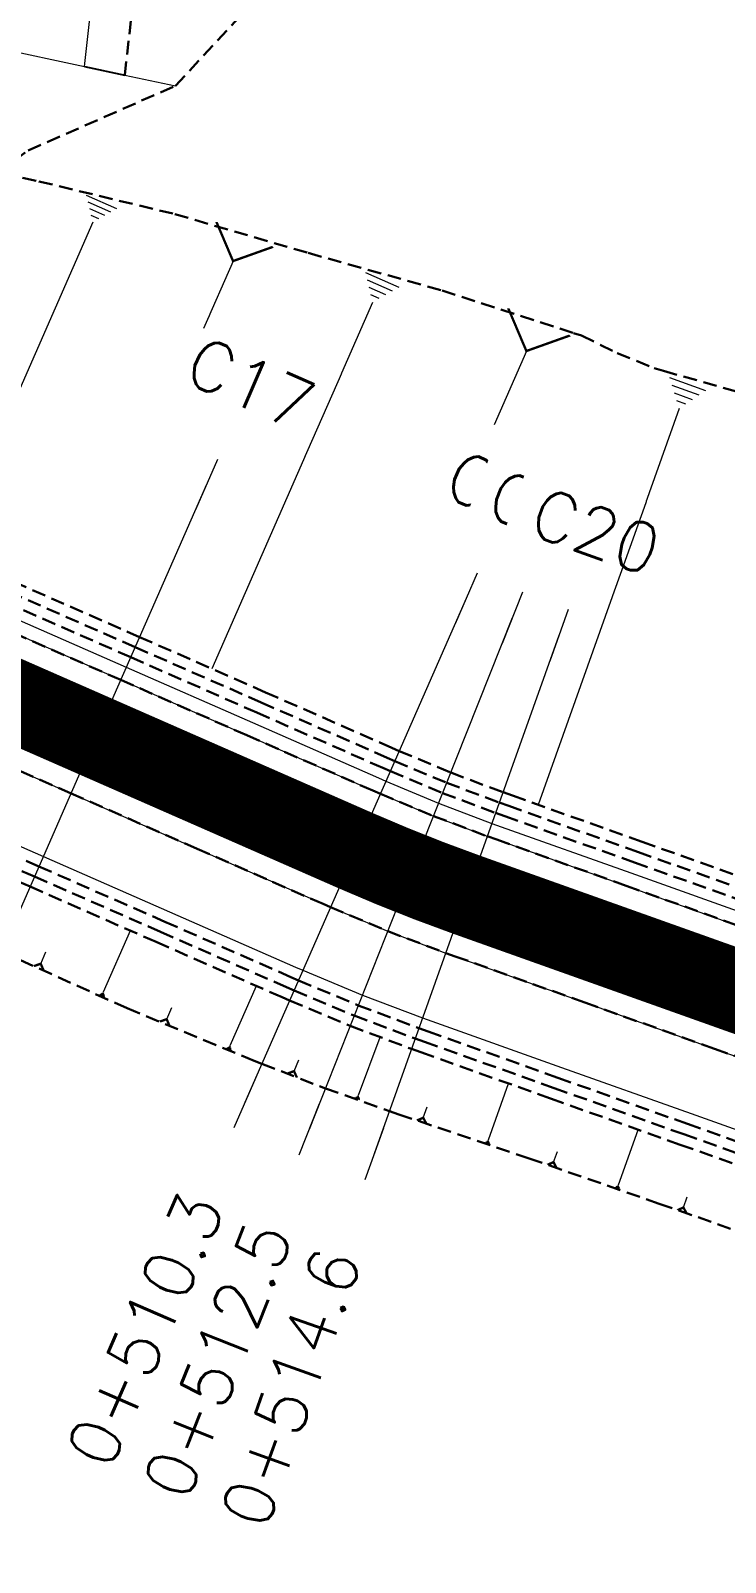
# Model space of a CAD drawing. Header units: metres. Extents: x 544752 to 548977, y 1840603 to 1844608.
# Drawn here: x 546687 to 546712.2, y 1842941.4 to 1842997 of the extents above; entities that cross this region are included whole.
import ezdxf

# ---------------------------------------------------------------- set-up
doc = ezdxf.new("R2010")
doc.units = ezdxf.units.M
doc.header["$MEASUREMENT"] = 0
for name, pattern in [('ACAD_ISO02W100', [15, 12, -3]), ('Anordnung Grundriss$0$GESTRICHELT', [0.75, 0.5, -0.25]), ('HIDDEN', [0.375, 0.25, -0.125])]:
    doc.linetypes.add(name, pattern=pattern)
doc.layers.add('C-ROAD', color=7, linetype='Continuous')
for name, color, linetype, lineweight in [('C-ROAD-CORR', 5, 'Continuous', 0), ('C-ROAD-LINK', 150, 'Continuous', 0), ('C-ROAD-SAMP', 150, 'HIDDEN', 0), ('C-ROAD-SAMP-TEXT', 11, 'Continuous', 0), ('C-ROAD-STAN', 11, 'Continuous', 0), ('C-TOPO-FEAT', 94, 'Continuous', 5)]:
    doc.layers.add(name, color=color, linetype=linetype, lineweight=lineweight)

# ---------------------------------------------------------------- blocks, each defined once
blk = doc.blocks.new('STA')
blk.add_circle((0, 0), 0.03600344113496039)
blk = doc.blocks.new('PI')
h = blk.add_hatch(color=256)
h.dxf.hatch_style = 1
h.paths.add_polyline_path([(0.01097384885793593, 0, 1), (-0.01097384885793593, 0, 1)])
at = {"xscale": 0.3048, "yscale": 0.3048, "zscale": 0.3048}
blk.add_blockref('STA', (0, 0), dxfattribs=at)

msp = doc.modelspace()

# ---------------------------------------------------------------- linework, layer by layer
at = {"layer": 'C-ROAD', "color": 3, "linetype": 'Continuous', "lineweight": 13}
for p, q in [((546698.777218832, 1842967.217470441), (546700.7653413191, 1842966.344850216)), ((546700.7653413191, 1842966.344850216), (546702.8106020357, 1842965.616148849))]:
    msp.add_line(p, q, dxfattribs=at)
at = {"layer": 'C-ROAD', "color": 1, "linetype": 'ACAD_ISO02W100', "lineweight": -3, "ltscale": 0.1, "const_width": 3, "flags": 128}
msp.add_lwpolyline([(546698.777218832, 1842967.217470441, 0.01783528494537162), (546702.8106020357, 1842965.616148849)], format="xyb", dxfattribs=at)
at = {"layer": 'C-ROAD', "color": 1, "linetype": 'ACAD_ISO02W100', "lineweight": 60, "ltscale": 0.1, "const_width": 3, "flags": 128}
msp.add_lwpolyline([(546702.8106020357, 1842965.616148849), (546753.265710862, 1842947.63961096)], dxfattribs=at)
at = {"layer": 'C-ROAD-CORR', "color": 160, "linetype": 'Continuous'}
for p, q in [((546681.103468084, 1842997.365861543, 569.0470431282575), (546688.9282482122, 1842995.700684091, 577.0470431282575)), ((546681.103468084, 1842997.365861543, 569.0470431282575), (546688.9282482122, 1842995.700684091, 577.0470431282575)), ((546681.103468084, 1842997.365861543, 569.0470431282575), (546688.9282482122, 1842995.700684091, 577.0470431282575)), ((546688.9282482122, 1842995.700684091, 577.0470431282575), (546690.3953944863, 1842995.388463319, 577.0770431282575)), ((546688.9282482122, 1842995.700684091, 577.0470431282575), (546690.3953944863, 1842995.388463319, 577.0770431282575)), ((546690.3953944863, 1842995.388463319, 577.0770431282575), (546692.2342684566, 1842994.997135841, 578.957094902406)), ((546690.3953944863, 1842995.388463319, 577.0770431282575), (546692.2342684566, 1842994.997135841, 578.957094902406)), ((546690.3953944863, 1842995.388463319, 577.0770431282575), (546692.2342684566, 1842994.997135841, 578.957094902406)), ((546690.3953944863, 1842995.388463319, 577.0770431282575), (546692.2342684566, 1842994.997135841, 578.957094902406)), ((546690.1068665321, 1842990.535572983, 576.1224190994224), (546689.0100115716, 1842991.017000977, 576.1224190994224)), ((546689.889521663, 1842990.412942322, 575.9227761042546), (546689.0668804426, 1842990.774013318, 575.9227761042546)), ((546689.6721767938, 1842990.290311661, 575.7231331090868), (546689.1237493135, 1842990.531025659, 575.7231331090868)), ((546689.2374870555, 1842990.04505034, 575.3238471187512), (546683.9649937231, 1842978.032536463, 562.2051705246481)), ((546689.4548319246, 1842990.167681, 575.523490113919), (546689.1806181845, 1842990.288037999, 575.523490113919)), ((546700.3622895153, 1842987.676010354, 578.3100368182206), (546699.1469566876, 1842988.209440267, 578.3100368182206)), ((546700.1214679264, 1842987.540133622, 578.088829188627), (546699.2099683055, 1842987.940206056, 578.088829188627)), ((546699.8806463374, 1842987.404256889, 577.8676215590333), (546699.2729799236, 1842987.670971846, 577.8676215590333)), ((546699.6398247485, 1842987.268380157, 577.6464139294396), (546699.3359915416, 1842987.401737635, 577.6464139294396)), ((546711.5085198899, 1842983.917291964, 579.9560152288032), (546710.1943454422, 1842984.385516239, 579.9560152288032)), ((546711.2662107048, 1842983.756790923, 579.7234994915291), (546710.2805798689, 1842984.10795913, 579.7234994915291)), ((546711.0239015196, 1842983.596289883, 579.490983754255), (546710.3668142958, 1842983.830402021, 579.490983754255)), ((546710.7815923345, 1842983.435788843, 579.2584680169809), (546710.4530487225, 1842983.552844912, 579.2584680169809)), ((546689.6223848842, 1842962.081489414, 565.3147172173421), (546690.5999492249, 1842964.308709909, 562.8824049075354)), ((546687.343131322, 1842963.108576985, 565.1269703958466), (546687.529839719, 1842963.533961536, 564.6624146488303)), ((546689.5820873284, 1842962.058752664, 565.3517326976176), (546689.6329288483, 1842962.03643747, 565.3517326976176)), ((546694.2265736553, 1842960.132946036, 565.5750853499364), (546695.177525787, 1842962.299534964, 563.2089878158203)), ((546689.4611946613, 1842961.990542415, 565.4627791384441), (546689.6645607405, 1842961.90128164, 565.4627791384441)), ((546689.5014922171, 1842962.013279165, 565.4257636581686), (546689.6540167764, 1842961.946333583, 565.4257636581686)), ((546689.5417897727, 1842962.036015914, 565.3887481778931), (546689.6434728124, 1842961.991385527, 565.3887481778931)), ((546691.9186237659, 1842961.093677775, 565.4596581479028), (546692.1058035498, 1842961.520136304, 564.9939295270434)), ((546698.8810287563, 1842958.334586517, 565.7568437148556), (546699.6747148578, 1842960.440095501, 563.5063309373751)), ((546694.0697715097, 1842960.044474885, 565.7191165851566), (546694.2676013593, 1842959.957644054, 565.7191165851566)), ((546694.1089720461, 1842960.066592673, 565.6831087763516), (546694.2573444333, 1842960.001469549, 565.6831087763516)), ((546694.1481725825, 1842960.088710461, 565.6471009675465), (546694.2470875073, 1842960.045295045, 565.6471009675465)), ((546694.1873731188, 1842960.110828248, 565.6110931587415), (546694.2368305813, 1842960.08912054, 565.6110931587415)), ((546696.544726889, 1842959.205835636, 565.6671950440717), (546696.7164298596, 1842959.615853095, 565.2226000739116)), ((546703.6061304768, 1842956.709711751, 565.9958307131647), (546704.335382627, 1842958.756518362, 563.8229924765589)), ((546698.7366014973, 1842958.242661862, 565.8938265821783), (546698.928836792, 1842958.170197445, 565.8938265821783)), ((546698.772708312, 1842958.265643026, 565.8595808653477), (546698.9168847831, 1842958.211294713, 565.8595808653477)), ((546698.8088151268, 1842958.28862419, 565.825335148517), (546698.9049327741, 1842958.252391981, 565.825335148517)), ((546698.8449219415, 1842958.311605353, 565.7910894316863), (546698.8929807652, 1842958.293489249, 565.7910894316863)), ((546701.2386937045, 1842957.512839873, 565.8705512845869), (546701.3818513723, 1842957.914643366, 565.4440068381591)), ((546708.3317040497, 1842955.076267063, 566.2751460812384), (546709.045079112, 1842957.078511134, 564.1496143128129)), ((546703.4682924772, 1842956.618410456, 566.1280976931293), (546703.65518508, 1842956.551822908, 566.1280976931293)), ((546703.5027519771, 1842956.64123578, 566.0950309481382), (546703.6429214292, 1842956.591295119, 566.0950309481382)), ((546703.5372114769, 1842956.664061103, 566.061964203147), (546703.6306577785, 1842956.630767329, 566.061964203147)), ((546703.5716709769, 1842956.686886427, 566.0288974581558), (546703.6183941276, 1842956.67023954, 566.0288974581558)), ((546705.9711511851, 1842955.899520271, 566.1285808714009), (546706.1098685027, 1842956.288860943, 565.7152666402656)), ((546708.1968670228, 1842954.986953556, 566.4045333789651), (546708.3796906486, 1842954.921815735, 566.4045333789651)), ((546708.2305762796, 1842955.009281933, 566.3721865545334), (546708.3676939989, 1842954.960428567, 566.3721865545334)), ((546708.2642855363, 1842955.03161031, 566.3398397301017), (546708.3556973492, 1842954.999041399, 566.3398397301017)), ((546708.297994793, 1842955.053938686, 566.3074929056701), (546708.3437006994, 1842955.037654231, 566.3074929056701)), ((546710.6918633508, 1842954.251884394, 566.4229078732144), (546710.8284887343, 1842954.635353593, 566.0158266498805))]:
    msp.add_line(p, q, dxfattribs=at)
at = {"layer": 'C-ROAD-CORR', "color": 5, "linetype": 'Anordnung Grundriss$0$GESTRICHELT', "lineweight": 30, "extrusion": (0.2841914550265306, 0.6474837580215954, -0.7071067811781581), "const_width": 0.1, "elevation": 1348263.47322088}
msp.add_lwpolyline([(240114.6734861133, 1349080.143382218), (240113.5540220556, 1349078.650763475), (240112.4345579983, 1349080.143382218)], dxfattribs=at)
at = {"layer": 'C-ROAD-CORR', "color": 5, "linetype": 'Anordnung Grundriss$0$GESTRICHELT', "lineweight": 30, "extrusion": (0.2841914550162374, 0.6474837580053084, -0.7071067811972086), "const_width": 0.1, "elevation": 1348262.961773795}
msp.add_lwpolyline([(240103.7067452531, 1349082.619399308), (240102.4830942099, 1349080.987864584), (240101.2594431665, 1349082.619399308)], dxfattribs=at)
at = {"layer": 'C-ROAD-CORR', "color": 5, "linetype": 'Anordnung Grundriss$0$GESTRICHELT', "lineweight": 30, "extrusion": (0.2841914545839844, 0.647483758081584, 0.7071067813010905), "const_width": 0.1, "elevation": 1349052.155907353}
msp.add_lwpolyline([(240109.49728671, -1348252.687008742), (240109.6916188688, -1348252.946118287), (240109.8859510281, -1348252.687008742)], dxfattribs=at)
at = {"layer": 'C-ROAD-CORR', "color": 5, "linetype": 'Anordnung Grundriss$0$GESTRICHELT', "lineweight": 30, "extrusion": (0.2841914554405681, 0.6474837580520318, 0.7071067809838834), "const_width": 0.1, "elevation": 1349052.387268103}
msp.add_lwpolyline([(240104.4994524901, -1348252.446013774), (240104.6942752841, -1348252.7057775), (240104.8890980777, -1348252.446013775)], dxfattribs=at)
at = {"layer": 'C-ROAD-CORR', "color": 5, "linetype": 'Anordnung Grundriss$0$GESTRICHELT', "lineweight": 30, "extrusion": (0.2731562202789513, 0.6522823631959077, 0.7070455416636748), "const_width": 0.1, "elevation": 1351863.300321604}
msp.add_lwpolyline([(207609.9624940549, -1350829.019554676), (207610.1484376945, -1350829.267479529), (207610.3343813348, -1350829.019554676)], dxfattribs=at)
at = {"layer": 'C-ROAD-CORR', "color": 5, "linetype": 'Anordnung Grundriss$0$GESTRICHELT', "lineweight": 30, "extrusion": (0.2373205386038979, 0.6660923074678174, 0.7071067811080264), "const_width": 0.1, "elevation": 1357723.385618912}
msp.add_lwpolyline([(103545.9647173145, -1356922.885600838), (103546.1431486515, -1356923.123509288), (103546.3215799892, -1356922.885600838)], dxfattribs=at)
at = {"layer": 'C-ROAD-CORR', "color": 5, "linetype": 'Anordnung Grundriss$0$GESTRICHELT', "lineweight": 30, "extrusion": (0.2373205389839471, 0.6660923073824908, 0.707106781060851), "const_width": 0.1, "elevation": 1357723.616613459}
msp.add_lwpolyline([(103540.9718762395, -1356922.758884588), (103541.1447731362, -1356922.989413784), (103541.3176700326, -1356922.758884588)], dxfattribs=at)
at = {"layer": 'C-ROAD-CORR', "color": 5, "linetype": 'Anordnung Grundriss$0$GESTRICHELT', "lineweight": 30, "extrusion": (0.2373205383265782, 0.6660923072777244, 0.707106781380168), "const_width": 0.1, "elevation": 1357723.847026161}
msp.add_lwpolyline([(103535.9730196979, -1356922.577758447), (103536.1433092133, -1356922.804811134), (103536.3135987287, -1356922.577758447)], dxfattribs=at)
at = {"layer": 'C-ROAD-CORR', "color": 1, "linetype": 'Anordnung Grundriss$0$GESTRICHELT', "lineweight": 30}
msp.add_polyline3d([(546662.2947752214, 1842975.823435853, 561.5438166508645), (546663.5325976838, 1842976.802387936, 562.2943487954545), (546667.9947741061, 1842980.32651152, 565.0018320293458), (546672.5062716616, 1842983.82943106, 567.7630012552676), (546678.7445522234, 1842986.58997543, 570.9337716205598), (546683.3625389847, 1842990.047113338, 573.810854213566), (546686.8892460297, 1842992.648728039, 576.0232829837289), (546692.2342684566, 1842994.997135841, 578.957094902406), (546696.154877114, 1842999.213810504, 582.4021490988542), (546702.3073474437, 1843005.376852608, 587.6192499372495), (546704.4568289453, 1843012.956286886, 591.8108850465635), (546706.1867867875, 1843022.497851614, 596.2950120877671), (546702.4839764922, 1843030.368858471, 598.3274583665009), (546701.3454376603, 1843031.664159333, 598.4497709951656), (546694.9422052086, 1843034.61137062, 596.7058734923852), (546684.1770944282, 1843030.588437018, 589.4154379934198), (546678.9940899413, 1843030.296265198, 587.216040110001), (546672.5829647308, 1843028.043290316, 584.2090381236554), (546667.1502459726, 1843028.066066812, 582.2091965118301), (546661.719485436, 1843028.093398088, 580.2143127877184), (546655.2618304609, 1843025.732196022, 577.0895052729253), (546650.2812064494, 1843026.80653472, 576.234291427957), (546645.9084761186, 1843029.294820432, 576.9181620135658), (546641.5241496965, 1843031.756133897, 577.5726732487362)], dxfattribs=at)
at = {"layer": 'C-ROAD-CORR', "color": 11, "linetype": 'Anordnung Grundriss$0$GESTRICHELT', "lineweight": 30}
for points in [[(546690.3953944863, 1842995.388463319, 577.0770431282598), (546690.8316668636, 1842999.284781877, 577.078465758825), (546690.4994259466, 1843003.191346589, 577.0807759860678), (546689.4114394495, 1843006.958031769, 577.083885030088), (546687.6095176894, 1843010.440087177, 577.0876734131864), (546685.1629068626, 1843013.503700624, 577.0919955512816), (546684.6095911752, 1843014.050295649, 577.0929244623462), (546682.1656279721, 1843016.031140264, 577.0966853485841), (546678.7328636962, 1843017.925278915, 577.1015625805019), (546674.4644353297, 1843019.76039056, 577.2177174218507), (546669.8709673379, 1843021.735245443, 577.3427174218472), (546665.2774993461, 1843023.710100326, 577.4677174218436), (546660.6840313543, 1843025.684955208, 577.5927174218402)], [(546637.7729976223, 1842951.039914244, 545.268518348098), (546643.6843873526, 1842952.13057792, 547.3680358537616), (546651.6245956849, 1842957.940323844, 551.8620301026443), (546653.2710958917, 1842958.700950497, 552.7311205584624), (546656.3404767142, 1842960.503210675, 554.4998470973427), (546658.4749063419, 1842962.471700917, 555.9647479669774), (546659.8688190801, 1842964.160244248, 557.0083684005513), (546660.7390953127, 1842965.680175997, 557.8209987622073), (546661.2792234707, 1842966.927900324, 558.3939263313434), (546661.5669908011, 1842968.013913872, 558.8397957355852), (546661.6988716223, 1842968.93373329, 559.1680485908875), (546661.7068956046, 1842969.731605644, 559.4210788911154), (546661.5777697787, 1842972.200309985, 560.1501970867594), (546662.2947752214, 1842975.823435853, 561.5438166508645), (546663.5325976838, 1842976.802387936, 562.2943487954545), (546667.9947741061, 1842980.32651152, 565.0018320293458), (546672.5062716616, 1842983.82943106, 567.7630012552676), (546678.7445522234, 1842986.58997543, 570.9337716205598), (546683.3625389847, 1842990.047113338, 573.810854213566), (546686.8892460297, 1842992.648728039, 576.0232829837289), (546692.2342684566, 1842994.997135841, 578.957094902406), (546696.154877114, 1842999.213810504, 582.4021490988542)]]:
    msp.add_polyline3d(points, dxfattribs=at)
at = {"layer": 'C-ROAD-LINK', "color": 83, "linetype": 'Continuous', "lineweight": -3}
msp.add_line((546688.9282482122, 1842995.700684091, 577.0470431282575), (546690.3953944863, 1842995.388463319, 577.0770431282575), dxfattribs=at)
at = {"layer": 'C-ROAD-SAMP', "color": 1, "linetype": 'Continuous', "lineweight": 13}
for points in [[(546693.3661449247, 1842980.513323305), (546689.3470708248, 1842971.356520185), (546685.327996725, 1842962.199717065)], [(546702.796292932, 1842976.374273561), (546698.7772188322, 1842967.217470441), (546694.7581447323, 1842958.06066732)], [(546704.4696238999, 1842975.675137913), (546700.7796304204, 1842966.380841376), (546697.0896369409, 1842957.086544839)], [(546706.1668212789, 1842975.036116598), (546702.8106020358, 1842965.616148849), (546699.4543827928, 1842956.1961811)]]:
    msp.add_lwpolyline(points, dxfattribs=at)
at = {"layer": 'C-ROAD-SAMP-TEXT', "color": 1, "linetype": 'Continuous', "lineweight": -3}
for p, q in [((546688.9451634148, 1842970.440839873), (546689.7489782348, 1842972.272200497)), ((546698.3753114222, 1842966.301790128), (546699.1791262422, 1842968.133150752)), ((546700.4106310725, 1842965.451411722), (546701.1486297684, 1842967.310271029)), ((546702.4749801116, 1842964.674152074), (546703.1462239602, 1842966.558145624))]:
    msp.add_line(p, q, dxfattribs=at)
at = {"layer": 'C-ROAD-SAMP-TEXT', "color": 4, "linetype": 'Continuous', "lineweight": 5}
for p, q in [((546695.1600521423, 1842958.976347632), (546694.3562373223, 1842957.144987009)), ((546697.4586362888, 1842958.015974492), (546696.7206375928, 1842956.157115185)), ((546699.7900047171, 1842957.138177875), (546699.1187608684, 1842955.254184325))]:
    msp.add_line(p, q, dxfattribs=at)
at = {"layer": 'C-TOPO-FEAT', "color": 94, "linetype": 'Continuous', "lineweight": 0, "ltscale": 2}
msp.add_polyline3d([(546688.9282482122, 1842995.700684091, 577.0470431282598), (546689.3318001613, 1842999.304778757, 577.048465758825), (546689.024477313, 1843002.918351116, 577.0507759860678), (546688.0180898033, 1843006.402534907, 577.053885030088), (546686.3513121752, 1843009.623436159, 577.0576734131864), (546684.0881971604, 1843012.457278598, 577.0619955512816), (546683.5763801495, 1843012.962878996, 577.0629244623462), (546681.3157141866, 1843014.795160265, 577.0666853485841), (546678.1404072314, 1843016.547238518, 577.0715625805019), (546673.8719788648, 1843018.382350162, 577.1877174218507), (546669.278510873, 1843020.357205045, 577.3127174218472), (546664.6850428812, 1843022.332059928, 577.4377174218437), (546660.0915748894, 1843024.306914811, 577.5627174218403)], dxfattribs=at)

# ---------------------------------------------------------------- block references
at = {"layer": 'C-ROAD-STAN', "color": 3, "linetype": 'Continuous', "lineweight": -3, "xscale": 45.56286554269575, "yscale": 45.56286554269575, "zscale": 45.56286554269575, "rotation": 334.5}
msp.add_blockref('PI', (546700.7653413179, 1842966.344850217), dxfattribs=at)

# ---------------------------------------------------------------- next in the draw order: texts
at = {"layer": 'C-ROAD-SAMP-TEXT', "color": 1, "linetype": 'Continuous', "lineweight": 13, "char_height": 1.8, "width": 4.415142857142857, "attachment_point": 5, "rotation": 336.3025258405771, "bg_fill": 3, "box_fill_scale": 1.416666666666667, "bg_fill_color": 256, "bg_fill_true_color": 13158600, "bg_fill_transparency": 0}
for s, insert in [('{\\Fsimplex.shx|c0;C17}', (546694.9737745646, 1842984.176044554)), ('{\\Fsimplex.shx|c0;C18}', (546704.4039225719, 1842980.036994809))]:
    msp.add_mtext(s, dxfattribs=dict(at, insert=insert))
at = {"layer": 'C-ROAD-SAMP-TEXT', "color": 1, "linetype": 'Continuous', "lineweight": -3, "insert": (546691.1409780425, 1842949.819544512), "char_height": 1.8, "width": 10.908, "attachment_point": 5, "rotation": 66.30252584057712, "bg_fill": 3, "box_fill_scale": 1.416666666666667, "bg_fill_color": 256, "bg_fill_true_color": 13158600, "bg_fill_transparency": 0}
msp.add_mtext('{\\Fsimplex.shx|c0;0+510.3}', dxfattribs=at)

# ---------------------------------------------------------------- next in the draw order: linework, layer by layer
at = {"layer": 'C-ROAD', "color": 1, "linetype": 'ACAD_ISO02W100', "lineweight": 60, "ltscale": 0.1, "const_width": 3, "flags": 128}
msp.add_lwpolyline([(546523.169546673, 1843044.294615997), (546698.777218832, 1842967.217470441)], dxfattribs=at)
at = {"layer": 'C-ROAD-CORR', "color": 160, "linetype": 'Continuous'}
for p, q in [((546694.3288481258, 1842988.631690546, 576.4175908697789), (546693.2533012852, 1842986.181232947, 573.741484846622)), ((546699.3990031596, 1842987.132503425, 577.425206299846), (546693.5569962757, 1842973.82244605, 562.8895029541213)), ((546704.9851065648, 1842985.364286178, 578.4317672277791), (546703.8094600536, 1842982.685767849, 575.50659968414))]:
    msp.add_line(p, q, dxfattribs=at)
at = {"layer": 'C-ROAD-CORR', "color": 1, "linetype": 'Anordnung Grundriss$0$GESTRICHELT', "lineweight": 30}
msp.add_polyline3d([(546632.4397162122, 1843003.431210655, 564.4240818989904), (546637.0200087093, 1843001.425981796, 564.3037903877039), (546641.4611572566, 1842999.103736201, 563.8372899081304), (546646.0731965357, 1842997.170837193, 563.795988684671), (546651.1378749482, 1842996.269202434, 564.8809148515695), (546656.4013866626, 1842995.820576838, 566.4605651683306), (546661.773252652, 1842995.618818739, 568.3098155779213), (546667.0747226824, 1842995.25667496, 569.9839113197505), (546670.1332537357, 1842995.121792356, 571.018279139391), (546672.2794121967, 1842994.674032601, 571.6109706489434), (546677.2783778633, 1842993.622682095, 572.9840328010341), (546682.281635903, 1842992.58111106, 574.3677749574435), (546687.2795670247, 1842991.527403513, 575.7382630211769), (546692.217841426, 1842990.337777884, 576.9603170956063), (546697.0584105275, 1842988.925546706, 577.9392671679159), (546701.9209141346, 1842987.563289713, 578.9727932569499), (546706.7017099999, 1842986.014874991, 579.8030194321001), (546706.9876895089, 1842985.923685266, 579.8539576147939), (546708.2869590357, 1842985.290180576, 579.912076515563), (546709.6230212873, 1842984.736702364, 580.006654153184), (546709.9713805676, 1842984.639038165, 580.0551508696982), (546714.7972161886, 1842983.28609196, 580.7269779123294)], dxfattribs=at)
at = {"layer": 'C-ROAD-CORR', "color": 11, "linetype": 'Anordnung Grundriss$0$GESTRICHELT', "lineweight": 30}
msp.add_polyline3d([(546641.4611572566, 1842999.103736201, 563.8372899081304), (546646.0731965357, 1842997.170837193, 563.795988684671), (546651.1378749482, 1842996.269202434, 564.8809148515695), (546656.4013866626, 1842995.820576838, 566.4605651683306), (546661.773252652, 1842995.618818739, 568.3098155779213), (546667.0747226824, 1842995.25667496, 569.9839113197505), (546670.1332537357, 1842995.121792356, 571.018279139391), (546672.2794121967, 1842994.674032601, 571.6109706489434), (546677.2783778633, 1842993.622682095, 572.9840328010341), (546682.281635903, 1842992.58111106, 574.3677749574435), (546687.2795670247, 1842991.527403513, 575.7382630211769), (546692.217841426, 1842990.337777884, 576.9603170956063), (546697.0584105275, 1842988.925546706, 577.9392671679159), (546701.9209141346, 1842987.563289713, 578.9727932569499), (546706.7017099999, 1842986.014874991, 579.8030194321001), (546706.9876895089, 1842985.923685266, 579.8539576147939), (546708.2869590357, 1842985.290180576, 579.912076515563), (546709.6230212873, 1842984.736702364, 580.006654153184), (546709.9713805676, 1842984.639038165, 580.0551508696982), (546714.7972161886, 1842983.28609196, 580.7269779123294)], dxfattribs=at)
at = {"layer": 'C-ROAD-SAMP-TEXT', "color": 4, "linetype": 'Continuous', "lineweight": 9}
for p, q in [((546693.7680523347, 1842981.429003617), (546692.9642375147, 1842979.597642994)), ((546703.198200342, 1842977.289953873), (546702.394385522, 1842975.458593249))]:
    msp.add_line(p, q, dxfattribs=at)

# ---------------------------------------------------------------- next in the draw order: texts
at = {"layer": 'C-ROAD-SAMP-TEXT', "color": 1, "linetype": 'Continuous', "lineweight": -3, "insert": (546693.7686428094, 1842948.721677955), "char_height": 1.8, "width": 10.908, "attachment_point": 5, "rotation": 68.34608228557013, "bg_fill": 3, "box_fill_scale": 1.416666666666667, "bg_fill_color": 256, "bg_fill_true_color": 13158600, "bg_fill_transparency": 0}
msp.add_mtext('{\\Fsimplex.shx|c0;0+512.5}', dxfattribs=at)

# ---------------------------------------------------------------- next in the draw order: texts
at = {"layer": 'C-ROAD-SAMP-TEXT', "color": 1, "linetype": 'Continuous', "lineweight": 13, "insert": (546705.9456212916, 1842979.392856528), "char_height": 1.8, "width": 4.328571428571429, "attachment_point": 5, "rotation": 338.34608228557016, "bg_fill": 3, "box_fill_scale": 1.416666666666667, "bg_fill_color": 256, "bg_fill_true_color": 13158600, "bg_fill_transparency": 0}
msp.add_mtext('{\\Fsimplex.shx|c0;C19}', dxfattribs=at)
at = {"layer": 'C-ROAD-SAMP-TEXT', "color": 1, "linetype": 'Continuous', "lineweight": -3, "insert": (546696.433785474, 1842947.718210126), "char_height": 1.8, "width": 10.82142857142857, "attachment_point": 5, "rotation": 70.389638730257, "bg_fill": 3, "box_fill_scale": 1.416666666666667, "bg_fill_color": 256, "bg_fill_true_color": 13158600, "bg_fill_transparency": 0}
msp.add_mtext('{\\Fsimplex.shx|c0;0+514.6}', dxfattribs=at)

# ---------------------------------------------------------------- next in the draw order: linework, layer by layer
at = {"layer": 'C-ROAD-SAMP-TEXT', "color": 4, "linetype": 'Continuous', "lineweight": 9}
msp.add_line((546704.8386232478, 1842976.604567567), (546704.1006245519, 1842974.74570826), dxfattribs=at)

# ---------------------------------------------------------------- next in the draw order: texts
at = {"layer": 'C-ROAD-SAMP-TEXT', "color": 1, "linetype": 'Continuous', "lineweight": 13, "insert": (546707.5093089761, 1842978.804103698), "char_height": 1.8, "width": 4.761428571428572, "attachment_point": 5, "rotation": 340.389638730257, "bg_fill": 3, "box_fill_scale": 1.416666666666667, "bg_fill_color": 256, "bg_fill_true_color": 13158600, "bg_fill_transparency": 0}
msp.add_mtext('{\\Fsimplex.shx|c0;C20}', dxfattribs=at)

# ---------------------------------------------------------------- next in the draw order: linework, layer by layer
at = {"layer": 'C-ROAD', "color": 1, "linetype": 'ACAD_ISO02W100', "lineweight": 60, "ltscale": 0.2}
msp.add_polyline3d([(546638.9846536643, 1842993.461427734, 561.2629139864831), (546643.5630552244, 1842991.451890684, 561.1379175680785), (546648.1414567843, 1842989.442353634, 561.0129211496737), (546652.7198583444, 1842987.432816585, 560.8879247312691), (546657.2982599045, 1842985.423279535, 560.7629283128645), (546661.8766614645, 1842983.413742485, 560.6379318944598), (546664.4907886443, 1842982.266358326, 560.5665627647656), (546666.4550630245, 1842981.404205435, 560.7067020788875), (546671.0334645845, 1842979.394668385, 561.0333438458705), (546675.6118661446, 1842977.385131335, 561.3599856128534), (546680.1902677047, 1842975.375594285, 561.6866273798364), (546684.7686692646, 1842973.366057235, 562.0132691468194), (546689.3470708247, 1842971.356520185, 562.3399109138024), (546693.9254723847, 1842969.346983135, 562.6665526807853), (546698.5038739447, 1842967.337446085, 562.9931944477684), (546698.777218832, 1842967.217470441, 563.0126959824877), (546700.7796304204, 1842966.380841376, 563.1544765662057), (546702.8106020357, 1842965.616148849, 563.2962571499238), (546703.1505984059, 1842965.495012303, 563.3198362147514), (546707.8605822804, 1842963.816902681, 563.6464779817343), (546712.5705661549, 1842962.13879306, 563.9731197487173)], dxfattribs=at)
at = {"layer": 'C-ROAD-CORR', "color": 160, "linetype": 'Continuous'}
msp.add_line((546710.5392831493, 1842983.275287803, 579.0259522797069), (546705.4113940451, 1842968.882738782, 563.7471855101762), dxfattribs=at)
at = {"layer": 'C-ROAD-CORR', "color": 1, "linetype": 'Anordnung Grundriss$0$GESTRICHELT', "lineweight": 30}
for points in [[(546631.4153848137, 1843001.097439067, 561.8754068232925), (546635.9937863736, 1842999.087902017, 561.7504104048878), (546640.5721879337, 1842997.078364967, 561.6254139864832), (546645.1505894938, 1842995.068827917, 561.5004175680785), (546649.7289910538, 1842993.059290867, 561.3754211496738), (546654.3073926138, 1842991.049753817, 561.2504247312692), (546658.8857941739, 1842989.040216767, 561.1254283128645), (546663.4641957339, 1842987.030679717, 561.0004318944599), (546666.0783229137, 1842985.883295559, 560.9290627647657), (546668.042597294, 1842985.021142667, 561.0692020788875), (546672.6209988539, 1842983.011605617, 561.3958438458706), (546677.199400414, 1842981.002068567, 561.7224856128535), (546681.7778019741, 1842978.992531517, 562.0491273798365), (546686.3562035341, 1842976.982994467, 562.3757691468195), (546690.9346050941, 1842974.973457417, 562.7024109138025), (546695.5130066541, 1842972.963920367, 563.0290526807854), (546700.0914082142, 1842970.954383318, 563.3556944477684), (546700.3647531015, 1842970.834407673, 563.3751959824878), (546702.2371778447, 1842970.052088508, 563.5169765662058), (546704.1363086367, 1842969.33703611, 563.6587571499239), (546704.4763050069, 1842969.215899564, 563.6823362147514), (546709.1862888815, 1842967.537789942, 564.0089779817343), (546713.8962727559, 1842965.859680321, 564.3356197487174)], [(546659.39653982, 1842977.763190878, 561.1413100189627), (546661.8351012637, 1842976.215808899, 561.5067721888036), (546663.7218938346, 1842975.177126375, 561.8396967251232), (546668.1327308309, 1842972.785820868, 562.5832617921313), (546672.5429620824, 1842970.39313527, 563.328334034277), (546676.9539007816, 1842968.002061476, 564.0716460510251), (546681.4159809885, 1842965.727505244, 564.6877110787717), (546685.920597542, 1842963.549861122, 565.1979399226502), (546690.4778622199, 1842961.492167143, 565.5771731113991), (546695.097669569, 1842959.576966412, 565.8007916744149), (546695.3757597742, 1842959.467802199, 565.8084862165314), (546697.6826914689, 1842958.580321095, 565.8797798834007), (546700.0082545704, 1842957.750744109, 565.978472297728), (546700.3503521029, 1842957.635504937, 565.995790858844), (546705.0878019442, 1842956.034484594, 566.2405965929054), (546709.8098860173, 1842954.390336842, 566.5311852962537), (546714.5295080649, 1842952.739278874, 566.8291097107419)], [(546659.485312375, 1842977.965444628, 560.9204318944599), (546662.0994395548, 1842976.81806047, 560.8490627647657), (546664.0637139351, 1842975.955907578, 560.9892020788875), (546668.642115495, 1842973.946370528, 561.3158438458705), (546673.2205170551, 1842971.936833479, 561.6424856128534), (546677.7989186152, 1842969.927296428, 561.9691273798364), (546682.3773201752, 1842967.917759379, 562.2957691468195), (546686.9557217353, 1842965.908222329, 562.6224109138025), (546691.5341232952, 1842963.898685279, 562.9490526807854), (546696.1125248553, 1842961.889148229, 563.2756944477684), (546696.3858697426, 1842961.769172584, 563.2951959824877), (546698.5840843001, 1842960.850734936, 563.4369765662058), (546700.8136515861, 1842960.011268039, 563.5787571499238), (546701.1536479562, 1842959.890131492, 563.6023362147514), (546705.8636318308, 1842958.212021871, 563.9289779817343), (546710.5736157052, 1842956.533912249, 564.2556197487173), (546715.2835995797, 1842954.855802628, 564.5822615157003)]]:
    msp.add_polyline3d(points, dxfattribs=at)
at = {"layer": 'C-ROAD-CORR', "color": 92, "linetype": 'Anordnung Grundriss$0$GESTRICHELT', "lineweight": 30}
for points in [[(546631.2546218497, 1843000.731166942, 561.4754068232925), (546635.8330234097, 1842998.721629892, 561.3504104048878), (546640.4114249698, 1842996.712092842, 561.2254139864832), (546644.9898265299, 1842994.702555792, 561.1004175680786), (546649.5682280898, 1842992.693018742, 560.9754211496738), (546654.1466296499, 1842990.683481692, 560.8504247312692), (546658.72503121, 1842988.673944642, 560.7254283128646), (546663.30343277, 1842986.664407592, 560.6004318944599), (546665.9175599498, 1842985.517023434, 560.5290627647657), (546667.88183433, 1842984.654870542, 560.6692020788876), (546672.46023589, 1842982.645333492, 560.9958438458706), (546677.0386374501, 1842980.635796442, 561.3224856128535), (546681.6170390102, 1842978.626259392, 561.6491273798365), (546686.1954405701, 1842976.616722343, 561.9757691468195), (546690.7738421302, 1842974.607185293, 562.3024109138025), (546695.3522436902, 1842972.597648242, 562.6290526807854), (546699.9306452502, 1842970.588111193, 562.9556944477685), (546700.2039901376, 1842970.468135548, 562.9751959824878), (546702.0895781056, 1842969.680316646, 563.1169765662058), (546704.002059867, 1842968.9602374, 563.2587571499239), (546704.3420562372, 1842968.839100854, 563.2823362147515), (546709.0520401117, 1842967.160991232, 563.6089779817344), (546713.7620239862, 1842965.482881611, 563.9356197487174)], [(546631.0938588857, 1843000.364894817, 561.4754068232925), (546635.6722604457, 1842998.355357767, 561.3504104048878), (546640.2506620057, 1842996.345820717, 561.2254139864832), (546644.8290635658, 1842994.336283667, 561.1004175680786), (546649.4074651258, 1842992.326746617, 560.9754211496738), (546653.9858666859, 1842990.317209567, 560.8504247312692), (546658.564268246, 1842988.307672517, 560.7254283128646), (546663.1426698059, 1842986.298135467, 560.6004318944599), (546665.7567969857, 1842985.150751309, 560.5290627647657), (546667.721071366, 1842984.288598418, 560.6692020788876), (546672.299472926, 1842982.279061368, 560.9958438458706), (546676.877874486, 1842980.269524318, 561.3224856128535), (546681.4562760461, 1842978.259987268, 561.6491273798365), (546686.0346776061, 1842976.250450218, 561.9757691468195), (546690.6130791662, 1842974.240913168, 562.3024109138025), (546695.1914807261, 1842972.231376118, 562.6290526807854), (546699.7698822862, 1842970.221839068, 562.9556944477685), (546700.0432271735, 1842970.101863423, 562.9751959824878), (546701.9419783665, 1842969.308544785, 563.1169765662058), (546703.8678110973, 1842968.58343869, 563.2587571499239), (546704.2078074674, 1842968.462302144, 563.2823362147515), (546708.917791342, 1842966.784192522, 563.6089779817344), (546713.6277752165, 1842965.106082901, 563.9356197487174)], [(546659.646075339, 1842978.331716753, 560.5204318944599), (546662.2602025189, 1842977.184332595, 560.4490627647657), (546664.2244768991, 1842976.322179703, 560.5892020788875), (546668.8028784591, 1842974.312642653, 560.9158438458705), (546673.3812800192, 1842972.303105603, 561.2424856128534), (546677.9596815793, 1842970.293568553, 561.5691273798365), (546682.5380831392, 1842968.284031503, 561.8957691468195), (546687.1164846993, 1842966.274494453, 562.2224109138025), (546691.6948862593, 1842964.264957403, 562.5490526807854), (546696.2732878193, 1842962.255420353, 562.8756944477684), (546696.5466327067, 1842962.135444709, 562.8951959824877), (546698.7316840392, 1842961.222506797, 563.0369765662058), (546700.9479003558, 1842960.388066749, 563.1787571499239), (546701.2878967259, 1842960.266930202, 563.2023362147514), (546705.9978806005, 1842958.588820581, 563.5289779817343), (546710.707864475, 1842956.910710959, 563.8556197487173), (546715.4178483494, 1842955.232601338, 564.1822615157004)], [(546659.806838303, 1842978.697988878, 560.5204318944599), (546662.4209654828, 1842977.550604719, 560.4490627647657), (546664.3852398631, 1842976.688451828, 560.5892020788875), (546668.963641423, 1842974.678914778, 560.9158438458705), (546673.5420429831, 1842972.669377728, 561.2424856128534), (546678.1204445432, 1842970.659840678, 561.5691273798365), (546682.6988461032, 1842968.650303628, 561.8957691468195), (546687.2772476632, 1842966.640766578, 562.2224109138025), (546691.8556492232, 1842964.631229528, 562.5490526807854), (546696.4340507833, 1842962.621692478, 562.8756944477684), (546696.7073956706, 1842962.501716834, 562.8951959824877), (546698.8792837784, 1842961.594278659, 563.0369765662058), (546701.0821491255, 1842960.764865458, 563.1787571499239), (546701.4221454957, 1842960.643728912, 563.2023362147514), (546706.1321293702, 1842958.96561929, 563.5289779817343), (546710.8421132447, 1842957.287509669, 563.8556197487173), (546715.5520971192, 1842955.609400047, 564.1822615157004)]]:
    msp.add_polyline3d(points, dxfattribs=at)
at = {"layer": 'C-ROAD-CORR', "color": 5, "linetype": 'Anordnung Grundriss$0$GESTRICHELT', "lineweight": 30}
for points in [[(546639.8889453368, 1842995.521708436, 561.6454139864832), (546644.4673468969, 1842993.512171387, 561.5204175680785), (546649.0457484568, 1842991.502634336, 561.3954211496738), (546653.6241500169, 1842989.493097287, 561.2704247312691), (546658.202551577, 1842987.483560237, 561.1454283128645), (546662.780953137, 1842985.474023187, 561.0204318944599), (546665.3950803168, 1842984.326639028, 560.9490627647657), (546667.359354697, 1842983.464486137, 561.0892020788875), (546671.937756257, 1842981.454949087, 561.4158438458705), (546676.5161578171, 1842979.445412037, 561.7424856128534), (546681.0945593772, 1842977.435874987, 562.0691273798365), (546685.6729609371, 1842975.426337937, 562.3957691468195), (546690.2513624972, 1842973.416800887, 562.7224109138025), (546694.8297640572, 1842971.407263837, 563.0490526807854), (546699.4081656173, 1842969.397726787, 563.3756944477684), (546699.6815105046, 1842969.277751143, 563.3951959824877), (546701.6098789533, 1842968.472058096, 563.5369765662058), (546703.5657513654, 1842967.735641593, 563.6787571499239), (546703.9057477355, 1842967.614505047, 563.7023362147514), (546708.6157316101, 1842965.936395425, 564.0289779817343), (546713.3257154846, 1842964.258285803, 564.3556197487173)], [(546642.6587635519, 1842989.391609982, 561.5204175680785), (546647.2371651118, 1842987.382072932, 561.3954211496738), (546651.8155666719, 1842985.372535883, 561.2704247312691), (546656.393968232, 1842983.362998832, 561.1454283128645), (546660.9723697919, 1842981.353461782, 561.0204318944599), (546663.5864969718, 1842980.206077624, 560.9490627647657), (546665.550771352, 1842979.343924733, 561.0892020788875), (546670.129172912, 1842977.334387683, 561.4158438458705), (546674.7075744721, 1842975.324850633, 561.7424856128534), (546679.2859760321, 1842973.315313583, 562.0691273798365), (546683.8643775921, 1842971.305776533, 562.3957691468195), (546688.4427791522, 1842969.296239483, 562.7224109138025), (546693.0211807122, 1842967.286702433, 563.0490526807854), (546697.5995822722, 1842965.277165383, 563.3756944477684), (546697.8729271595, 1842965.157189738, 563.3951959824877), (546699.9493818874, 1842964.289624655, 563.5369765662058), (546702.0554527061, 1842963.496656106, 563.6787571499239), (546702.3954490762, 1842963.375519559, 563.7023362147514), (546707.1054329508, 1842961.697409938, 564.0289779817343), (546711.8154168252, 1842960.019300316, 564.3556197487173), (546716.5254006997, 1842958.341190695, 564.6822615157004)]]:
    msp.add_polyline3d(points, dxfattribs=at)
at = {"layer": 'C-ROAD-CORR', "color": 160, "linetype": 'Anordnung Grundriss$0$GESTRICHELT', "lineweight": 30}
for points in [[(546639.8889453368, 1842995.521708436, 561.4954139864832), (546644.4673468969, 1842993.512171387, 561.3704175680786), (546649.0457484568, 1842991.502634336, 561.2454211496738), (546653.6241500169, 1842989.493097287, 561.1204247312692), (546658.202551577, 1842987.483560237, 560.9954283128645), (546662.780953137, 1842985.474023187, 560.8704318944599), (546665.3950803168, 1842984.326639028, 560.7990627647657), (546667.359354697, 1842983.464486137, 560.9392020788875), (546671.937756257, 1842981.454949087, 561.2658438458706), (546676.5161578171, 1842979.445412037, 561.5924856128535), (546681.0945593772, 1842977.435874987, 561.9191273798365), (546685.6729609371, 1842975.426337937, 562.2457691468195), (546690.2513624972, 1842973.416800887, 562.5724109138025), (546694.8297640572, 1842971.407263837, 562.8990526807854), (546699.4081656173, 1842969.397726787, 563.2256944477684), (546699.6815105046, 1842969.277751143, 563.2451959824878), (546701.6098789533, 1842968.472058096, 563.3869765662058), (546703.5657513654, 1842967.735641593, 563.5287571499239), (546703.9057477355, 1842967.614505047, 563.5523362147514), (546708.6157316101, 1842965.936395425, 563.8789779817344), (546713.3257154846, 1842964.258285803, 564.2056197487174)], [(546642.6587635519, 1842989.391609982, 561.3704175680786), (546647.2371651118, 1842987.382072932, 561.2454211496738), (546651.8155666719, 1842985.372535883, 561.1204247312692), (546656.393968232, 1842983.362998832, 560.9954283128645), (546660.9723697919, 1842981.353461782, 560.8704318944599), (546663.5864969718, 1842980.206077624, 560.7990627647657), (546665.550771352, 1842979.343924733, 560.9392020788875), (546670.129172912, 1842977.334387683, 561.2658438458706), (546674.7075744721, 1842975.324850633, 561.5924856128535), (546679.2859760321, 1842973.315313583, 561.9191273798365), (546683.8643775921, 1842971.305776533, 562.2457691468195), (546688.4427791522, 1842969.296239483, 562.5724109138025), (546693.0211807122, 1842967.286702433, 562.8990526807854), (546697.5995822722, 1842965.277165383, 563.2256944477684), (546697.8729271595, 1842965.157189738, 563.2451959824878), (546699.9493818874, 1842964.289624655, 563.3869765662058), (546702.0554527061, 1842963.496656106, 563.5287571499239), (546702.3954490762, 1842963.375519559, 563.5523362147514), (546707.1054329508, 1842961.697409938, 563.8789779817344), (546711.8154168252, 1842960.019300316, 564.2056197487174), (546716.5254006997, 1842958.341190695, 564.5322615157004)]]:
    msp.add_polyline3d(points, dxfattribs=at)
at = {"layer": 'C-ROAD-CORR', "color": 150, "linetype": 'Anordnung Grundriss$0$GESTRICHELT', "lineweight": 30}
msp.add_polyline3d([(546638.9846536643, 1842993.461427734, 561.7129139864832), (546643.5630552244, 1842991.451890684, 561.5879175680785), (546648.1414567843, 1842989.442353634, 561.4629211496738), (546652.7198583444, 1842987.432816585, 561.3379247312691), (546657.2982599045, 1842985.423279535, 561.2129283128645), (546661.8766614645, 1842983.413742485, 561.0879318944599), (546664.4907886443, 1842982.266358326, 561.0165627647657), (546666.4550630245, 1842981.404205435, 561.1567020788875), (546671.0334645845, 1842979.394668385, 561.4833438458705), (546675.6118661446, 1842977.385131335, 561.8099856128534), (546680.1902677047, 1842975.375594285, 562.1366273798365), (546684.7686692646, 1842973.366057235, 562.4632691468195), (546689.3470708247, 1842971.356520185, 562.7899109138025), (546693.9254723847, 1842969.346983135, 563.1165526807854), (546698.5038739447, 1842967.337446085, 563.4431944477684), (546698.777218832, 1842967.217470441, 563.4626959824877), (546700.7796304204, 1842966.380841376, 563.6044765662058), (546702.8106020357, 1842965.616148849, 563.7462571499238), (546703.1505984059, 1842965.495012303, 563.7698362147514), (546707.8605822804, 1842963.816902681, 564.0964779817343), (546712.5705661549, 1842962.13879306, 564.4231197487173)], dxfattribs=at)
msp.add_polyline3d([(546638.9846536643, 1842993.461427734, 561.7129139864832), (546643.5630552244, 1842991.451890684, 561.5879175680785), (546648.1414567843, 1842989.442353634, 561.4629211496738), (546652.7198583444, 1842987.432816585, 561.3379247312691), (546657.2982599045, 1842985.423279535, 561.2129283128645), (546661.8766614645, 1842983.413742485, 561.0879318944599), (546664.4907886443, 1842982.266358326, 561.0165627647657), (546666.4550630245, 1842981.404205435, 561.1567020788875), (546671.0334645845, 1842979.394668385, 561.4833438458705), (546675.6118661446, 1842977.385131335, 561.8099856128534), (546680.1902677047, 1842975.375594285, 562.1366273798365), (546684.7686692646, 1842973.366057235, 562.4632691468195), (546689.3470708247, 1842971.356520185, 562.7899109138025), (546693.9254723847, 1842969.346983135, 563.1165526807854), (546698.5038739447, 1842967.337446085, 563.4431944477684), (546698.777218832, 1842967.217470441, 563.4626959824877), (546700.7796304204, 1842966.380841376, 563.6044765662058), (546702.8106020357, 1842965.616148849, 563.7462571499238), (546703.1505984059, 1842965.495012303, 563.7698362147514), (546707.8605822804, 1842963.816902681, 564.0964779817343), (546712.5705661549, 1842962.13879306, 564.4231197487173)], dxfattribs=at)
at = {"layer": 'C-ROAD-CORR', "color": 11, "linetype": 'Anordnung Grundriss$0$GESTRICHELT', "lineweight": 30}
msp.add_polyline3d([(546642.4495538663, 1842976.4742836, 555.0206048998908), (546648.5100043236, 1842977.841352612, 557.3539672317899), (546654.9411975759, 1842980.053098456, 560.3023017119468), (546659.39653982, 1842977.763190878, 561.1413100189627), (546661.8351012637, 1842976.215808899, 561.5067721888036), (546663.7218938346, 1842975.177126375, 561.8396967251232), (546668.1327308309, 1842972.785820868, 562.5832617921313), (546672.5429620824, 1842970.39313527, 563.328334034277), (546676.9539007816, 1842968.002061476, 564.0716460510251), (546681.4159809885, 1842965.727505244, 564.6877110787717), (546685.920597542, 1842963.549861122, 565.1979399226502), (546690.4778622199, 1842961.492167143, 565.5771731113991), (546695.097669569, 1842959.576966412, 565.8007916744149), (546695.3757597742, 1842959.467802199, 565.8084862165314), (546697.6826914689, 1842958.580321095, 565.8797798834007), (546700.0082545704, 1842957.750744109, 565.978472297728), (546700.3503521029, 1842957.635504937, 565.995790858844), (546705.0878019442, 1842956.034484594, 566.2405965929054), (546709.8098860173, 1842954.390336842, 566.5311852962537), (546714.5295080649, 1842952.739278874, 566.8291097107419)], dxfattribs=at)
at = {"layer": 'C-ROAD-SAMP-TEXT', "color": 4, "linetype": 'Continuous', "lineweight": 9}
msp.add_line((546706.5024432031, 1842975.978113373), (546705.8311993545, 1842974.094119823), dxfattribs=at)
at = {"layer": 'C-TOPO-FEAT', "color": 94, "linetype": 'Continuous', "lineweight": 0, "ltscale": 2}
for points in [[(546639.8889453368, 1842995.521708436, 561.1954139864831), (546644.4673468969, 1842993.512171387, 561.0704175680785), (546649.0457484568, 1842991.502634336, 560.9454211496737), (546653.6241500169, 1842989.493097287, 560.8204247312691), (546658.202551577, 1842987.483560237, 560.6954283128645), (546662.780953137, 1842985.474023187, 560.5704318944598), (546665.3950803168, 1842984.326639028, 560.4990627647657), (546667.359354697, 1842983.464486137, 560.6392020788875), (546671.937756257, 1842981.454949087, 560.9658438458705), (546676.5161578171, 1842979.445412037, 561.2924856128534), (546681.0945593772, 1842977.435874987, 561.6191273798364), (546685.6729609371, 1842975.426337937, 561.9457691468194), (546690.2513624972, 1842973.416800887, 562.2724109138024), (546694.8297640572, 1842971.407263837, 562.5990526807853), (546699.4081656173, 1842969.397726787, 562.9256944477684), (546699.6815105046, 1842969.277751143, 562.9451959824877), (546701.6098789533, 1842968.472058096, 563.0869765662057), (546703.5657513654, 1842967.735641593, 563.2287571499238), (546703.9057477355, 1842967.614505047, 563.2523362147514), (546708.6157316101, 1842965.936395425, 563.5789779817343), (546713.3257154846, 1842964.258285803, 563.9056197487173)], [(546640.0898990418, 1842995.979548592, 561.6254139864832), (546644.6683006019, 1842993.970011543, 561.5004175680785), (546649.2467021619, 1842991.960474493, 561.3754211496738), (546653.8251037219, 1842989.950937443, 561.2504247312692), (546658.403505282, 1842987.941400393, 561.1254283128645), (546662.981906842, 1842985.931863343, 561.0004318944599), (546665.5960340218, 1842984.784479184, 560.9290627647657), (546667.560308402, 1842983.922326293, 561.0692020788875), (546672.138709962, 1842981.912789243, 561.3958438458706), (546676.7171115221, 1842979.903252193, 561.7224856128535), (546681.2955130822, 1842977.893715143, 562.0491273798365), (546685.8739146421, 1842975.884178093, 562.3757691468195), (546690.4523162022, 1842973.874641043, 562.7024109138025), (546695.0307177622, 1842971.865103993, 563.0290526807854), (546699.6091193223, 1842969.855566943, 563.3556944477684), (546699.8824642096, 1842969.735591299, 563.3751959824878), (546701.7943786272, 1842968.936772923, 563.5169765662058), (546703.7335623276, 1842968.20663998, 563.6587571499239), (546704.0735586977, 1842968.085503434, 563.6823362147514), (546708.7835425723, 1842966.407393812, 564.0089779817343), (546713.4935264467, 1842964.729284191, 564.3356197487174)], [(546638.9846536643, 1842993.461427734, 561.5629139864832), (546643.5630552244, 1842991.451890684, 561.4379175680785), (546648.1414567843, 1842989.442353634, 561.3129211496738), (546652.7198583444, 1842987.432816585, 561.1879247312692), (546657.2982599045, 1842985.423279535, 561.0629283128645), (546661.8766614645, 1842983.413742485, 560.9379318944599), (546664.4907886443, 1842982.266358326, 560.8665627647657), (546666.4550630245, 1842981.404205435, 561.0067020788875), (546671.0334645845, 1842979.394668385, 561.3333438458706), (546675.6118661446, 1842977.385131335, 561.6599856128535), (546680.1902677047, 1842975.375594285, 561.9866273798365), (546684.7686692646, 1842973.366057235, 562.3132691468195), (546689.3470708247, 1842971.356520185, 562.6399109138025), (546693.9254723847, 1842969.346983135, 562.9665526807854), (546698.5038739447, 1842967.337446085, 563.2931944477684), (546698.777218832, 1842967.217470441, 563.3126959824878), (546700.7796304204, 1842966.380841376, 563.4544765662058), (546702.8106020357, 1842965.616148849, 563.5962571499239), (546703.1505984059, 1842965.495012303, 563.6198362147514), (546707.8605822804, 1842963.816902681, 563.9464779817343), (546712.5705661549, 1842962.13879306, 564.2731197487174)], [(546638.9846536643, 1842993.461427734, 561.5629139864832), (546643.5630552244, 1842991.451890684, 561.4379175680785), (546648.1414567843, 1842989.442353634, 561.3129211496738), (546652.7198583444, 1842987.432816585, 561.1879247312692), (546657.2982599045, 1842985.423279535, 561.0629283128645), (546661.8766614645, 1842983.413742485, 560.9379318944599), (546664.4907886443, 1842982.266358326, 560.8665627647657), (546666.4550630245, 1842981.404205435, 561.0067020788875), (546671.0334645845, 1842979.394668385, 561.3333438458706), (546675.6118661446, 1842977.385131335, 561.6599856128535), (546680.1902677047, 1842975.375594285, 561.9866273798365), (546684.7686692646, 1842973.366057235, 562.3132691468195), (546689.3470708247, 1842971.356520185, 562.6399109138025), (546693.9254723847, 1842969.346983135, 562.9665526807854), (546698.5038739447, 1842967.337446085, 563.2931944477684), (546698.777218832, 1842967.217470441, 563.3126959824878), (546700.7796304204, 1842966.380841376, 563.4544765662058), (546702.8106020357, 1842965.616148849, 563.5962571499239), (546703.1505984059, 1842965.495012303, 563.6198362147514), (546707.8605822804, 1842963.816902681, 563.9464779817343), (546712.5705661549, 1842962.13879306, 564.2731197487174)], [(546638.9846536643, 1842993.461427734, 561.2629139864831), (546643.5630552244, 1842991.451890684, 561.1379175680785), (546648.1414567843, 1842989.442353634, 561.0129211496737), (546652.7198583444, 1842987.432816585, 560.8879247312691), (546657.2982599045, 1842985.423279535, 560.7629283128645), (546661.8766614645, 1842983.413742485, 560.6379318944598), (546664.4907886443, 1842982.266358326, 560.5665627647656), (546666.4550630245, 1842981.404205435, 560.7067020788875), (546671.0334645845, 1842979.394668385, 561.0333438458705), (546675.6118661446, 1842977.385131335, 561.3599856128534), (546680.1902677047, 1842975.375594285, 561.6866273798364), (546684.7686692646, 1842973.366057235, 562.0132691468194), (546689.3470708247, 1842971.356520185, 562.3399109138024), (546693.9254723847, 1842969.346983135, 562.6665526807853), (546698.5038739447, 1842967.337446085, 562.9931944477684), (546698.777218832, 1842967.217470441, 563.0126959824877), (546700.7796304204, 1842966.380841376, 563.1544765662057), (546702.8106020357, 1842965.616148849, 563.2962571499238), (546703.1505984059, 1842965.495012303, 563.3198362147514), (546707.8605822804, 1842963.816902681, 563.6464779817343), (546712.5705661549, 1842962.13879306, 563.9731197487173)], [(546642.6587635519, 1842989.391609982, 561.0704175680785), (546647.2371651118, 1842987.382072932, 560.9454211496737), (546651.8155666719, 1842985.372535883, 560.8204247312691), (546656.393968232, 1842983.362998832, 560.6954283128645), (546660.9723697919, 1842981.353461782, 560.5704318944598), (546663.5864969718, 1842980.206077624, 560.4990627647657), (546665.550771352, 1842979.343924733, 560.6392020788875), (546670.129172912, 1842977.334387683, 560.9658438458705), (546674.7075744721, 1842975.324850633, 561.2924856128534), (546679.2859760321, 1842973.315313583, 561.6191273798364), (546683.8643775921, 1842971.305776533, 561.9457691468194), (546688.4427791522, 1842969.296239483, 562.2724109138024), (546693.0211807122, 1842967.286702433, 562.5990526807853), (546697.5995822722, 1842965.277165383, 562.9256944477684), (546697.8729271595, 1842965.157189738, 562.9451959824877), (546699.9493818874, 1842964.289624655, 563.0869765662057), (546702.0554527061, 1842963.496656106, 563.2287571499238), (546702.3954490762, 1842963.375519559, 563.2523362147514), (546707.1054329508, 1842961.697409938, 563.5789779817343), (546711.8154168252, 1842960.019300316, 563.9056197487173), (546716.5254006997, 1842958.341190695, 564.2322615157003)], [(546641.653995027, 1842987.102409202, 561.4204175680785), (546646.2323965869, 1842985.092872152, 561.2954211496738), (546650.810798147, 1842983.083335103, 561.1704247312691), (546655.3891997071, 1842981.073798053, 561.0454283128645), (546659.967601267, 1842979.064261002, 560.9204318944599), (546662.5817284469, 1842977.916876844, 560.8490627647657), (546664.5460028271, 1842977.054723953, 560.9892020788875), (546669.1244043871, 1842975.045186903, 561.3158438458705), (546673.7028059472, 1842973.035649853, 561.6424856128534), (546678.2812075072, 1842971.026112803, 561.9691273798364), (546682.8596090672, 1842969.016575753, 562.2957691468195), (546687.4380106273, 1842967.007038703, 562.6224109138025), (546692.0164121873, 1842964.997501653, 562.9490526807854), (546696.5948137473, 1842962.987964603, 563.2756944477684), (546696.8681586346, 1842962.867988958, 563.2951959824877), (546699.0268835176, 1842961.96605052, 563.4369765662058), (546701.2163978952, 1842961.141664169, 563.5787571499238), (546701.5563942654, 1842961.020527622, 563.6023362147514), (546706.26637814, 1842959.342418001, 563.9289779817343), (546710.9763620144, 1842957.664308379, 564.2556197487173), (546715.6863458889, 1842955.986198758, 564.5822615157003)]]:
    msp.add_polyline3d(points, dxfattribs=at)

doc.saveas('drawing.dxf')
